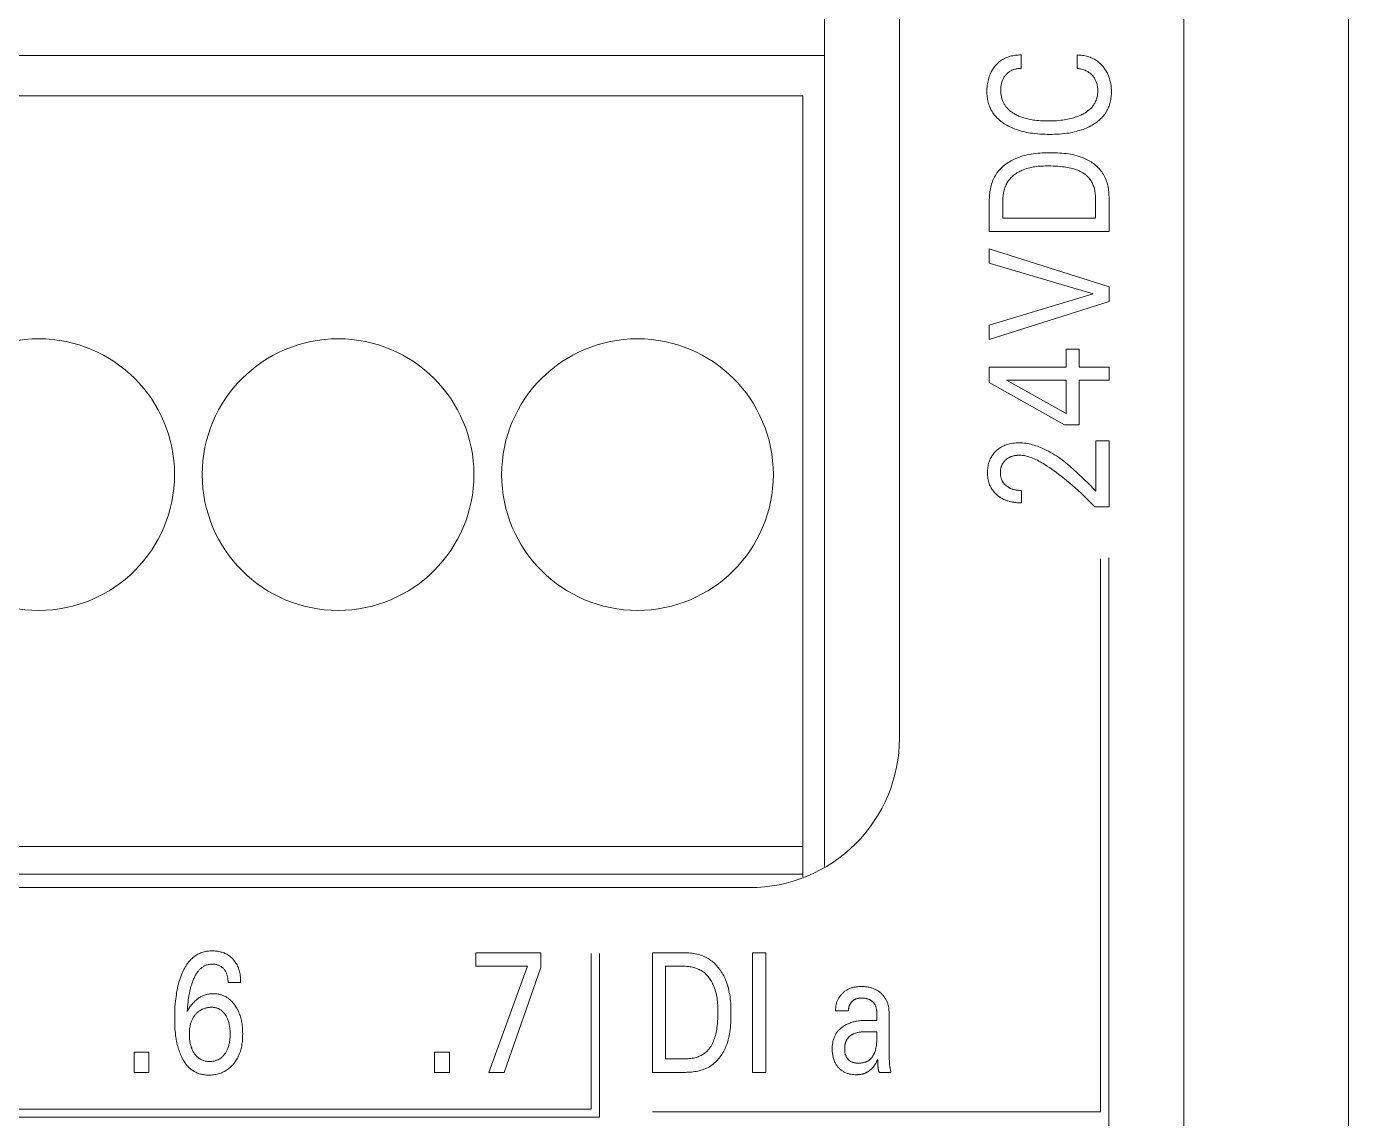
# Model space of a CAD drawing. Header units: millimetres. Extents: x 0 to 420, y 0 to 297.
# Drawn here: x 228.26 to 245.92, y 190.73 to 205.32 of the extents above; entities that cross this region are included whole.
import ezdxf

# ---------------------------------------------------------------- set-up
doc = ezdxf.new("R2010")
doc.units = ezdxf.units.MM
doc.layers.add('eProC - L2', color=41, linetype='Continuous', lineweight=20)

msp = doc.modelspace()

# ---------------------------------------------------------------- linework, layer by layer
at = {"layer": 'eProC - L2', "linetype": 'Continuous'}
for p, q in [((245.924, 220.315), (245.924, 173.915)), ((239.924, 214.312), (239.924, 195.816)), ((243.724, 180.53), (243.724, 213.888)), ((238.924, 194.097), (238.924, 206.745)), ((238.924, 204.935), (193.924, 204.935)), ((241.548, 204.943), (241.548, 204.763)), ((242.3, 204.763), (242.3, 204.943)), ((194.214, 204.395), (238.634, 204.395)), ((238.634, 204.395), (238.634, 193.958)), ((241.124, 202.586), (241.124, 202.992)), ((241.305, 202.992), (241.305, 202.761)), ((242.542, 202.761), (242.542, 203.027)), ((242.724, 203.026), (242.724, 202.586)), ((241.305, 202.761), (242.542, 202.761)), ((242.724, 202.586), (241.124, 202.586)), ((241.124, 202.162), (241.124, 202.352)), ((241.124, 202.352), (242.724, 201.844)), ((242.514, 201.749), (241.124, 202.162)), ((241.124, 201.33), (242.514, 201.749)), ((242.724, 201.844), (242.724, 201.648)), ((242.724, 201.648), (241.124, 201.14)), ((241.124, 201.14), (241.124, 201.33)), ((242.149, 200.769), (242.149, 201.011)), ((242.149, 201.011), (242.324, 201.011)), ((242.324, 201.011), (242.324, 200.769)), ((241.124, 200.567), (241.124, 200.769)), ((241.124, 200.769), (242.149, 200.769)), ((242.324, 200.769), (242.724, 200.769)), ((242.724, 200.769), (242.724, 200.598)), ((242.131, 200.002), (241.124, 200.567)), ((241.352, 200.598), (242.149, 200.152)), ((242.149, 200.598), (241.352, 200.598)), ((242.149, 200.152), (242.149, 200.598)), ((242.324, 200.598), (242.324, 200.002)), ((242.724, 200.598), (242.324, 200.598)), ((242.324, 200.002), (242.131, 200.002)), ((242.549, 199.112), (242.549, 199.787)), ((242.549, 199.787), (242.724, 199.787)), ((242.724, 199.787), (242.724, 198.904)), ((241.556, 199.122), (241.556, 198.956)), ((242.724, 198.904), (242.532, 198.904)), ((242.612, 190.82), (242.612, 198.21)), ((242.722, 187.532), (242.722, 198.22)), ((194.214, 194.363), (238.634, 194.363)), ((194.214, 193.996), (238.634, 193.996)), ((237.924, 193.815), (193.424, 193.815)), ((234.264, 192.766), (234.264, 192.945)), ((234.264, 192.945), (235.134, 192.945)), ((235.134, 192.945), (235.134, 192.749)), ((235.806, 190.855), (235.806, 192.936)), ((235.916, 190.745), (235.916, 192.936)), ((236.624, 191.345), (236.624, 192.945)), ((236.624, 192.945), (237.029, 192.945)), ((237.962, 191.345), (237.962, 192.945)), ((237.962, 192.945), (238.137, 192.945)), ((238.137, 192.945), (238.137, 191.345)), ((234.954, 192.766), (234.264, 192.766)), ((234.437, 191.345), (234.954, 192.766)), ((235.134, 192.749), (234.643, 191.345)), ((236.799, 192.764), (236.799, 191.527)), ((237.029, 192.764), (236.799, 192.764)), ((231.122, 192.545), (230.955, 192.545)), ((239.244, 192.169), (239.071, 192.169)), ((239.472, 192.039), (239.621, 192.039)), ((239.621, 192.143), (239.621, 192.139)), ((239.621, 192.139), (239.621, 192.135)), ((239.621, 192.039), (239.621, 192.135)), ((239.785, 192.134), (239.785, 191.746)), ((239.621, 191.888), (239.463, 191.887)), ((239.788, 191.578), (239.786, 191.662)), ((229.698, 191.345), (229.698, 191.615)), ((229.698, 191.615), (229.896, 191.615)), ((229.896, 191.615), (229.896, 191.345)), ((233.714, 191.345), (233.714, 191.615)), ((233.714, 191.615), (233.911, 191.615)), ((233.911, 191.615), (233.911, 191.345)), ((236.799, 191.527), (237.065, 191.527)), ((239.635, 191.477), (239.635, 191.466)), ((239.788, 191.516), (239.788, 191.578)), ((229.896, 191.345), (229.698, 191.345)), ((233.911, 191.345), (233.714, 191.345)), ((234.643, 191.345), (234.437, 191.345)), ((237.064, 191.345), (236.624, 191.345)), ((238.137, 191.345), (237.962, 191.345)), ((239.81, 191.345), (239.654, 191.345)), ((200.525, 190.855), (235.806, 190.855)), ((236.626, 190.82), (242.612, 190.82)), ((200.415, 190.745), (235.916, 190.745))]:
    msp.add_line(p, q, dxfattribs=at)
for points in [[(241.548, 204.943), (241.53, 204.943), (241.512, 204.942), (241.494, 204.941), (241.476, 204.939), (241.458, 204.937), (241.44, 204.933), (241.422, 204.93), (241.405, 204.925), (241.389, 204.921), (241.374, 204.916), (241.358, 204.91), (241.343, 204.904), (241.329, 204.897), (241.314, 204.889), (241.3, 204.881), (241.286, 204.873), (241.273, 204.863), (241.26, 204.854), (241.248, 204.843), (241.236, 204.833), (241.225, 204.821), (241.214, 204.81), (241.203, 204.797), (241.193, 204.785), (241.184, 204.772), (241.175, 204.759), (241.166, 204.746), (241.158, 204.732), (241.151, 204.718), (241.144, 204.704), (241.137, 204.69), (241.13, 204.672), (241.123, 204.654), (241.117, 204.635), (241.112, 204.617), (241.107, 204.598), (241.103, 204.579), (241.1, 204.559), (241.097, 204.538), (241.095, 204.517), (241.093, 204.496), (241.092, 204.475), (241.092, 204.454), (241.092, 204.436), (241.093, 204.418), (241.095, 204.4), (241.096, 204.382), (241.099, 204.364), (241.102, 204.346), (241.105, 204.329), (241.109, 204.311), (241.114, 204.294), (241.12, 204.277), (241.125, 204.261), (241.132, 204.245), (241.139, 204.23), (241.146, 204.215), (241.154, 204.2), (241.163, 204.186), (241.172, 204.171), (241.181, 204.158), (241.191, 204.144), (241.202, 204.131), (241.214, 204.117), (241.226, 204.104), (241.239, 204.092), (241.252, 204.079), (241.266, 204.068), (241.28, 204.056), (241.294, 204.046), (241.309, 204.035), (241.324, 204.025), (241.339, 204.016), (241.359, 204.004), (241.379, 203.993), (241.399, 203.983), (241.419, 203.974), (241.44, 203.965), (241.461, 203.956), (241.482, 203.948), (241.503, 203.941), (241.527, 203.933), (241.551, 203.926), (241.576, 203.92), (241.6, 203.914), (241.625, 203.909), (241.65, 203.904), (241.675, 203.9), (241.7, 203.896), (241.733, 203.892), (241.766, 203.889), (241.799, 203.886), (241.832, 203.884), (241.865, 203.883), (241.898, 203.882), (241.931, 203.881)], [(241.931, 203.881), (241.964, 203.882), (241.997, 203.883), (242.03, 203.884), (242.063, 203.886), (242.095, 203.889), (242.128, 203.892), (242.161, 203.896), (242.186, 203.9), (242.21, 203.904), (242.235, 203.909), (242.259, 203.914), (242.284, 203.92), (242.308, 203.927), (242.332, 203.934), (242.356, 203.942), (242.377, 203.949), (242.398, 203.957), (242.419, 203.965), (242.439, 203.974), (242.459, 203.984), (242.479, 203.994), (242.498, 204.005), (242.518, 204.017), (242.532, 204.026), (242.547, 204.036), (242.561, 204.046), (242.575, 204.057), (242.588, 204.069), (242.602, 204.08), (242.614, 204.092), (242.627, 204.105), (242.638, 204.118), (242.65, 204.131), (242.66, 204.144), (242.67, 204.158), (242.679, 204.172), (242.688, 204.186), (242.696, 204.201), (242.704, 204.215), (242.711, 204.23), (242.718, 204.246), (242.724, 204.261), (242.729, 204.277), (242.734, 204.294), (242.739, 204.312), (242.743, 204.329), (242.747, 204.347), (242.749, 204.364), (242.752, 204.382), (242.753, 204.4), (242.755, 204.418), (242.755, 204.436), (242.756, 204.454), (242.755, 204.474), (242.754, 204.495), (242.753, 204.515), (242.751, 204.536), (242.748, 204.556), (242.744, 204.576), (242.74, 204.592), (242.736, 204.608), (242.732, 204.624), (242.727, 204.639), (242.721, 204.655), (242.715, 204.67), (242.709, 204.685), (242.702, 204.699), (242.694, 204.714), (242.687, 204.728), (242.678, 204.741), (242.669, 204.755), (242.66, 204.768), (242.65, 204.78), (242.64, 204.793), (242.629, 204.805), (242.618, 204.817), (242.607, 204.828), (242.595, 204.839), (242.582, 204.849), (242.569, 204.859), (242.556, 204.868), (242.543, 204.877), (242.529, 204.885), (242.515, 204.893), (242.5, 204.9), (242.485, 204.906), (242.47, 204.912), (242.455, 204.917), (242.44, 204.922), (242.422, 204.927), (242.405, 204.931), (242.388, 204.935), (242.37, 204.937), (242.353, 204.94), (242.335, 204.941), (242.317, 204.942), (242.3, 204.943)], [(241.733, 204.071), (241.715, 204.074), (241.696, 204.077), (241.678, 204.08), (241.659, 204.084), (241.641, 204.088), (241.623, 204.092), (241.605, 204.097), (241.587, 204.102), (241.573, 204.107), (241.559, 204.111), (241.545, 204.116), (241.531, 204.122), (241.518, 204.127), (241.504, 204.133), (241.491, 204.14), (241.478, 204.147), (241.465, 204.154), (241.455, 204.16), (241.444, 204.166), (241.434, 204.173), (241.424, 204.18), (241.414, 204.187), (241.405, 204.194), (241.395, 204.202), (241.386, 204.21), (241.377, 204.219), (241.369, 204.227), (241.361, 204.236), (241.354, 204.244), (241.347, 204.252), (241.341, 204.26), (241.335, 204.269), (241.33, 204.277), (241.324, 204.286), (241.319, 204.295), (241.314, 204.304), (241.31, 204.314), (241.305, 204.323), (241.302, 204.333), (241.298, 204.342), (241.294, 204.354), (241.291, 204.365), (241.288, 204.377), (241.285, 204.388), (241.283, 204.4), (241.281, 204.412), (241.279, 204.424), (241.278, 204.436), (241.278, 204.448), (241.277, 204.46), (241.277, 204.472), (241.277, 204.484), (241.278, 204.497), (241.279, 204.509), (241.28, 204.521), (241.282, 204.534), (241.284, 204.546), (241.286, 204.557), (241.289, 204.568), (241.292, 204.579), (241.296, 204.59), (241.3, 204.601), (241.304, 204.611), (241.309, 204.621), (241.314, 204.631), (241.319, 204.641), (241.325, 204.65), (241.332, 204.659), (241.338, 204.668), (241.344, 204.675), (241.351, 204.683), (241.357, 204.69), (241.364, 204.697), (241.371, 204.703), (241.378, 204.709), (241.386, 204.715), (241.394, 204.721), (241.402, 204.726), (241.41, 204.731), (241.419, 204.735), (241.427, 204.74), (241.436, 204.743), (241.445, 204.747), (241.454, 204.75), (241.464, 204.753), (241.474, 204.755), (241.484, 204.758), (241.495, 204.759), (241.506, 204.761), (241.516, 204.762), (241.527, 204.763), (241.537, 204.763), (241.548, 204.763)], [(242.3, 204.763), (242.314, 204.762), (242.328, 204.76), (242.343, 204.757), (242.357, 204.754), (242.371, 204.75), (242.385, 204.746), (242.395, 204.742), (242.406, 204.738), (242.416, 204.733), (242.426, 204.728), (242.436, 204.723), (242.445, 204.717), (242.455, 204.711), (242.463, 204.705), (242.472, 204.698), (242.48, 204.691), (242.488, 204.684), (242.495, 204.676), (242.503, 204.668), (242.51, 204.66), (242.516, 204.651), (242.523, 204.642), (242.529, 204.632), (242.535, 204.623), (242.54, 204.613), (242.545, 204.603), (242.549, 204.592), (242.554, 204.582), (242.557, 204.571), (242.561, 204.56), (242.564, 204.549), (242.566, 204.538), (242.569, 204.523), (242.571, 204.508), (242.572, 204.494), (242.573, 204.479), (242.573, 204.464), (242.573, 204.45), (242.572, 204.437), (242.571, 204.424), (242.57, 204.411), (242.568, 204.397), (242.565, 204.384), (242.562, 204.371), (242.558, 204.359), (242.554, 204.346), (242.55, 204.333), (242.545, 204.322), (242.539, 204.31), (242.533, 204.299), (242.527, 204.288), (242.52, 204.277), (242.513, 204.266), (242.505, 204.256), (242.497, 204.246), (242.488, 204.237), (242.479, 204.228), (242.469, 204.218), (242.458, 204.208), (242.447, 204.199), (242.436, 204.19), (242.424, 204.182), (242.412, 204.174), (242.4, 204.167), (242.388, 204.16), (242.375, 204.153), (242.362, 204.146), (242.345, 204.138), (242.327, 204.13), (242.309, 204.123), (242.29, 204.116), (242.272, 204.11), (242.253, 204.104), (242.235, 204.099), (242.213, 204.093), (242.192, 204.088), (242.17, 204.084), (242.148, 204.08), (242.126, 204.076), (242.104, 204.073), (242.082, 204.071), (242.053, 204.067), (242.024, 204.065), (241.994, 204.063), (241.964, 204.062), (241.935, 204.061), (241.905, 204.061), (241.881, 204.061), (241.856, 204.062), (241.831, 204.063), (241.807, 204.064), (241.782, 204.066), (241.758, 204.068), (241.733, 204.071)], [(242.724, 203.026), (242.724, 203.047), (242.723, 203.067), (242.722, 203.088), (242.72, 203.109), (242.718, 203.13), (242.715, 203.151), (242.711, 203.171), (242.707, 203.192), (242.702, 203.213), (242.697, 203.233), (242.69, 203.253), (242.684, 203.272), (242.676, 203.292), (242.668, 203.311), (242.658, 203.329), (242.648, 203.347), (242.638, 203.365), (242.627, 203.381), (242.615, 203.396), (242.603, 203.411), (242.59, 203.426), (242.576, 203.44), (242.562, 203.453), (242.547, 203.466), (242.532, 203.479), (242.516, 203.491), (242.5, 203.502), (242.484, 203.513), (242.467, 203.524), (242.45, 203.534), (242.432, 203.543), (242.415, 203.552), (242.397, 203.56), (242.379, 203.568), (242.351, 203.579), (242.324, 203.588), (242.296, 203.597), (242.267, 203.604), (242.239, 203.611), (242.21, 203.616), (242.182, 203.621), (242.153, 203.625), (242.124, 203.628), (242.094, 203.631), (242.065, 203.632), (242.036, 203.634), (242.006, 203.635), (241.977, 203.635), (241.947, 203.636), (241.918, 203.635), (241.888, 203.635), (241.859, 203.634), (241.83, 203.633), (241.801, 203.631), (241.772, 203.629), (241.743, 203.626), (241.714, 203.622), (241.685, 203.618), (241.657, 203.613), (241.628, 203.607), (241.6, 203.6), (241.572, 203.593), (241.545, 203.584), (241.517, 203.575), (241.49, 203.564), (241.471, 203.556), (241.452, 203.547), (241.433, 203.538), (241.415, 203.528), (241.396, 203.517), (241.378, 203.506), (241.361, 203.495), (241.344, 203.483), (241.327, 203.47), (241.311, 203.457), (241.296, 203.443), (241.281, 203.429), (241.266, 203.414), (241.252, 203.399), (241.239, 203.383), (241.227, 203.366), (241.215, 203.349), (241.205, 203.332), (241.194, 203.314), (241.185, 203.296), (241.177, 203.277), (241.169, 203.258), (241.162, 203.238), (241.155, 203.218), (241.149, 203.198), (241.144, 203.178), (241.14, 203.157), (241.136, 203.137), (241.133, 203.116), (241.13, 203.095), (241.128, 203.074), (241.126, 203.054), (241.125, 203.033), (241.124, 203.012), (241.124, 202.992)], [(241.305, 202.992), (241.306, 203.007), (241.306, 203.023), (241.307, 203.039), (241.309, 203.056), (241.31, 203.072), (241.313, 203.088), (241.316, 203.104), (241.319, 203.119), (241.323, 203.135), (241.327, 203.151), (241.332, 203.166), (241.337, 203.181), (241.343, 203.196), (241.35, 203.211), (241.357, 203.225), (241.365, 203.239), (241.373, 203.252), (241.382, 203.264), (241.391, 203.276), (241.401, 203.288), (241.411, 203.299), (241.422, 203.31), (241.433, 203.321), (241.445, 203.331), (241.456, 203.34), (241.469, 203.349), (241.481, 203.358), (241.494, 203.367), (241.508, 203.375), (241.521, 203.382), (241.535, 203.389), (241.549, 203.396), (241.563, 203.402), (241.577, 203.408), (241.599, 203.417), (241.621, 203.424), (241.643, 203.431), (241.665, 203.436), (241.687, 203.441), (241.71, 203.446), (241.733, 203.449), (241.755, 203.452), (241.778, 203.455), (241.801, 203.457), (241.824, 203.458), (241.847, 203.459), (241.87, 203.46), (241.893, 203.46), (241.917, 203.461), (241.948, 203.46), (241.979, 203.459), (242.01, 203.458), (242.041, 203.456), (242.072, 203.454), (242.103, 203.45), (242.125, 203.447), (242.147, 203.444), (242.169, 203.44), (242.191, 203.436), (242.212, 203.431), (242.234, 203.426), (242.255, 203.42), (242.273, 203.414), (242.29, 203.408), (242.307, 203.402), (242.324, 203.394), (242.34, 203.387), (242.357, 203.378), (242.372, 203.369), (242.384, 203.361), (242.396, 203.353), (242.407, 203.345), (242.418, 203.336), (242.429, 203.326), (242.439, 203.316), (242.449, 203.306), (242.458, 203.296), (242.467, 203.285), (242.475, 203.273), (242.483, 203.261), (242.49, 203.249), (242.497, 203.237), (242.503, 203.224), (242.509, 203.211), (242.514, 203.198), (242.519, 203.184), (242.524, 203.171), (242.528, 203.153), (242.532, 203.135), (242.536, 203.117), (242.538, 203.099), (242.54, 203.081), (242.541, 203.063), (242.542, 203.045), (242.542, 203.027)], [(242.549, 199.112), (242.512, 199.15), (242.476, 199.187), (242.439, 199.224), (242.402, 199.261), (242.365, 199.297), (242.327, 199.333), (242.289, 199.369), (242.251, 199.404), (242.211, 199.439), (242.171, 199.472), (242.147, 199.492), (242.123, 199.511), (242.098, 199.53), (242.072, 199.548), (242.047, 199.566), (242.021, 199.584), (241.995, 199.6), (241.968, 199.617), (241.941, 199.632), (241.914, 199.647), (241.886, 199.662), (241.858, 199.675), (241.83, 199.688), (241.809, 199.697), (241.788, 199.705), (241.766, 199.713), (241.745, 199.721), (241.723, 199.728), (241.702, 199.734), (241.68, 199.74), (241.658, 199.745), (241.636, 199.749), (241.614, 199.753), (241.591, 199.756), (241.569, 199.758), (241.547, 199.76), (241.524, 199.76), (241.503, 199.76), (241.481, 199.759), (241.46, 199.757), (241.438, 199.755), (241.417, 199.751), (241.396, 199.747), (241.38, 199.743), (241.364, 199.738), (241.348, 199.733), (241.333, 199.727), (241.318, 199.721), (241.303, 199.714), (241.288, 199.706), (241.275, 199.698), (241.262, 199.69), (241.249, 199.681), (241.237, 199.671), (241.225, 199.661), (241.213, 199.65), (241.202, 199.639), (241.191, 199.627), (241.181, 199.614), (241.171, 199.601), (241.162, 199.588), (241.153, 199.574), (241.145, 199.56), (241.138, 199.545), (241.131, 199.529), (241.125, 199.514), (241.12, 199.498), (241.115, 199.482), (241.111, 199.466), (241.108, 199.448), (241.105, 199.431), (241.103, 199.413), (241.101, 199.395), (241.1, 199.376), (241.1, 199.358), (241.1, 199.34), (241.101, 199.321), (241.103, 199.303), (241.106, 199.284), (241.109, 199.266), (241.113, 199.248), (241.117, 199.231), (241.123, 199.215), (241.129, 199.199), (241.136, 199.183), (241.143, 199.168), (241.151, 199.153), (241.16, 199.139), (241.17, 199.125), (241.179, 199.112), (241.19, 199.099), (241.201, 199.087)], [(241.556, 199.122), (241.546, 199.123), (241.535, 199.123), (241.525, 199.123), (241.515, 199.124), (241.505, 199.125), (241.495, 199.126), (241.484, 199.128), (241.474, 199.13), (241.466, 199.132), (241.457, 199.134), (241.448, 199.136), (241.439, 199.138), (241.431, 199.141), (241.422, 199.144), (241.414, 199.148), (241.405, 199.151), (241.398, 199.155), (241.392, 199.158), (241.385, 199.162), (241.379, 199.165), (241.372, 199.169), (241.366, 199.174), (241.36, 199.178), (241.354, 199.183), (241.348, 199.187), (241.343, 199.192), (241.338, 199.197), (241.333, 199.202), (241.328, 199.207), (241.323, 199.212), (241.319, 199.218), (241.314, 199.223), (241.31, 199.229), (241.306, 199.235), (241.303, 199.241), (241.299, 199.247), (241.296, 199.253), (241.293, 199.26), (241.29, 199.266), (241.287, 199.272), (241.285, 199.279), (241.283, 199.285), (241.281, 199.292), (241.279, 199.3), (241.277, 199.308), (241.276, 199.317), (241.274, 199.325), (241.274, 199.333), (241.273, 199.342), (241.273, 199.35), (241.272, 199.358), (241.273, 199.366), (241.273, 199.375), (241.273, 199.383), (241.274, 199.391), (241.275, 199.399), (241.276, 199.407), (241.278, 199.415), (241.28, 199.423), (241.281, 199.43), (241.284, 199.437), (241.286, 199.444), (241.288, 199.451), (241.291, 199.458), (241.294, 199.465), (241.298, 199.472), (241.301, 199.478), (241.305, 199.485), (241.309, 199.491), (241.313, 199.497), (241.317, 199.503), (241.322, 199.509), (241.327, 199.515), (241.332, 199.52), (241.337, 199.525), (241.342, 199.53), (241.348, 199.535), (241.353, 199.54), (241.359, 199.544), (241.365, 199.548), (241.371, 199.553), (241.377, 199.556), (241.383, 199.56), (241.39, 199.564), (241.397, 199.567), (241.404, 199.57), (241.411, 199.573), (241.418, 199.576), (241.425, 199.578), (241.433, 199.581), (241.44, 199.583), (241.447, 199.585), (241.455, 199.587), (241.464, 199.588), (241.472, 199.59), (241.481, 199.591), (241.49, 199.592), (241.498, 199.593), (241.507, 199.594), (241.516, 199.594), (241.525, 199.594), (241.533, 199.594)], [(241.533, 199.594), (241.548, 199.594), (241.563, 199.592), (241.579, 199.59), (241.594, 199.588), (241.608, 199.585), (241.623, 199.581), (241.638, 199.577), (241.653, 199.573), (241.667, 199.568), (241.682, 199.563), (241.703, 199.555), (241.724, 199.546), (241.745, 199.536), (241.766, 199.526), (241.786, 199.516), (241.806, 199.505), (241.826, 199.494), (241.846, 199.482), (241.865, 199.47), (241.898, 199.449), (241.93, 199.428), (241.961, 199.407), (241.993, 199.384), (242.023, 199.361), (242.054, 199.338), (242.084, 199.315), (242.123, 199.284), (242.162, 199.252), (242.2, 199.22), (242.237, 199.188), (242.275, 199.154), (242.313, 199.12), (242.35, 199.086), (242.387, 199.051), (242.424, 199.015), (242.46, 198.978), (242.497, 198.941), (242.532, 198.904)], [(241.201, 199.087), (241.208, 199.08), (241.216, 199.073), (241.222, 199.067), (241.228, 199.062), (241.234, 199.057), (241.24, 199.052), (241.246, 199.047), (241.253, 199.042), (241.259, 199.037), (241.266, 199.032), (241.273, 199.028), (241.28, 199.024), (241.287, 199.02), (241.294, 199.016), (241.301, 199.012), (241.308, 199.008), (241.316, 199.004), (241.323, 199.001), (241.331, 198.997), (241.339, 198.994), (241.347, 198.991), (241.355, 198.988), (241.363, 198.985), (241.372, 198.982), (241.38, 198.98), (241.388, 198.977), (241.396, 198.975), (241.405, 198.973), (241.413, 198.971), (241.421, 198.969), (241.432, 198.967), (241.442, 198.965), (241.452, 198.964), (241.462, 198.962), (241.473, 198.961), (241.483, 198.96), (241.494, 198.959), (241.504, 198.958), (241.514, 198.958), (241.525, 198.957), (241.535, 198.957), (241.546, 198.957), (241.556, 198.956)], [(231.122, 192.545), (231.122, 192.564), (231.121, 192.582), (231.12, 192.601), (231.119, 192.619), (231.116, 192.638), (231.114, 192.656), (231.11, 192.674), (231.107, 192.69), (231.103, 192.706), (231.098, 192.721), (231.093, 192.736), (231.087, 192.752), (231.081, 192.766), (231.074, 192.781), (231.067, 192.794), (231.059, 192.807), (231.051, 192.82), (231.042, 192.832), (231.033, 192.844), (231.023, 192.855), (231.013, 192.866), (231.003, 192.876), (230.993, 192.885), (230.983, 192.893), (230.972, 192.902), (230.961, 192.909), (230.949, 192.917), (230.938, 192.923), (230.925, 192.93), (230.913, 192.936), (230.9, 192.941), (230.887, 192.946), (230.874, 192.951), (230.86, 192.954), (230.847, 192.958), (230.832, 192.961), (230.817, 192.964), (230.802, 192.966), (230.787, 192.967), (230.771, 192.969), (230.756, 192.969), (230.74, 192.969), (230.725, 192.969), (230.71, 192.968), (230.694, 192.967), (230.679, 192.965), (230.663, 192.963), (230.648, 192.96), (230.633, 192.956), (230.618, 192.952), (230.604, 192.947), (230.589, 192.942), (230.575, 192.936), (230.561, 192.93), (230.548, 192.923), (230.535, 192.915), (230.522, 192.907), (230.509, 192.898), (230.497, 192.889), (230.485, 192.879), (230.474, 192.869), (230.463, 192.859), (230.452, 192.848), (230.442, 192.837), (230.43, 192.823), (230.419, 192.809), (230.409, 192.795), (230.399, 192.781), (230.389, 192.766), (230.38, 192.75), (230.371, 192.735), (230.363, 192.719), (230.355, 192.703), (230.348, 192.687), (230.34, 192.671), (230.331, 192.647), (230.322, 192.623), (230.313, 192.599), (230.305, 192.575), (230.298, 192.55), (230.291, 192.525), (230.285, 192.5), (230.279, 192.472), (230.273, 192.443), (230.267, 192.415), (230.263, 192.386), (230.259, 192.357), (230.255, 192.328), (230.252, 192.299), (230.248, 192.26), (230.245, 192.221), (230.243, 192.182), (230.242, 192.143), (230.241, 192.104), (230.241, 192.066), (230.241, 192.025)], [(237.064, 191.345), (237.084, 191.346), (237.105, 191.346), (237.126, 191.348), (237.147, 191.349), (237.168, 191.352), (237.189, 191.355), (237.209, 191.358), (237.23, 191.362), (237.25, 191.367), (237.271, 191.373), (237.291, 191.379), (237.31, 191.386), (237.33, 191.393), (237.348, 191.402), (237.367, 191.411), (237.385, 191.421), (237.403, 191.432), (237.419, 191.443), (237.434, 191.454), (237.449, 191.467), (237.464, 191.48), (237.478, 191.493), (237.491, 191.508), (237.504, 191.522), (237.517, 191.537), (237.529, 191.553), (237.54, 191.569), (237.551, 191.586), (237.561, 191.603), (237.571, 191.62), (237.581, 191.637), (237.59, 191.655), (237.598, 191.673), (237.606, 191.691), (237.616, 191.718), (237.626, 191.746), (237.634, 191.774), (237.642, 191.802), (237.648, 191.83), (237.654, 191.859), (237.659, 191.888), (237.663, 191.917), (237.666, 191.946), (237.668, 191.975), (237.67, 192.004), (237.672, 192.034), (237.673, 192.063), (237.673, 192.093), (237.673, 192.122), (237.673, 192.152), (237.673, 192.181), (237.672, 192.21), (237.671, 192.239), (237.669, 192.269), (237.667, 192.298), (237.664, 192.327), (237.66, 192.355), (237.656, 192.384), (237.651, 192.413), (237.645, 192.441), (237.638, 192.469), (237.631, 192.497), (237.622, 192.525), (237.613, 192.552), (237.602, 192.58), (237.594, 192.599), (237.585, 192.618), (237.576, 192.636), (237.566, 192.655), (237.555, 192.673), (237.544, 192.691), (237.533, 192.708), (237.52, 192.725), (237.508, 192.742), (237.495, 192.758), (237.481, 192.774), (237.467, 192.789), (237.452, 192.803), (237.436, 192.817), (237.421, 192.83), (237.404, 192.842), (237.387, 192.854), (237.37, 192.865), (237.352, 192.875), (237.333, 192.884), (237.315, 192.893), (237.295, 192.901), (237.276, 192.908), (237.256, 192.914), (237.236, 192.92), (237.216, 192.925), (237.195, 192.93), (237.175, 192.933), (237.154, 192.937), (237.133, 192.94), (237.112, 192.942), (237.091, 192.943), (237.071, 192.945), (237.05, 192.945), (237.029, 192.945)], [(230.408, 192.157), (230.41, 192.189), (230.413, 192.221), (230.416, 192.252), (230.419, 192.283), (230.423, 192.315), (230.426, 192.338), (230.43, 192.361), (230.434, 192.384), (230.438, 192.406), (230.443, 192.429), (230.448, 192.452), (230.453, 192.471), (230.458, 192.491), (230.464, 192.51), (230.47, 192.53), (230.477, 192.549), (230.484, 192.568), (230.489, 192.58), (230.493, 192.592), (230.499, 192.604), (230.504, 192.615), (230.51, 192.627), (230.516, 192.638), (230.522, 192.65), (230.529, 192.661), (230.536, 192.672), (230.543, 192.682), (230.551, 192.693), (230.557, 192.7), (230.563, 192.707), (230.569, 192.715), (230.576, 192.722), (230.583, 192.728), (230.59, 192.735), (230.597, 192.741), (230.605, 192.747), (230.612, 192.753), (230.62, 192.758), (230.628, 192.763), (230.637, 192.767), (230.645, 192.771), (230.653, 192.775), (230.661, 192.778), (230.67, 192.781), (230.678, 192.784), (230.687, 192.786), (230.696, 192.788), (230.705, 192.789), (230.714, 192.791), (230.723, 192.792), (230.732, 192.792), (230.74, 192.792), (230.751, 192.792), (230.761, 192.792), (230.771, 192.791), (230.781, 192.79), (230.791, 192.788), (230.801, 192.785), (230.81, 192.783), (230.819, 192.78), (230.828, 192.777), (230.836, 192.773), (230.844, 192.769), (230.853, 192.765), (230.86, 192.76), (230.868, 192.755), (230.875, 192.749), (230.882, 192.743), (230.888, 192.737), (230.895, 192.73), (230.9, 192.724), (230.906, 192.717), (230.911, 192.71), (230.915, 192.703), (230.92, 192.696), (230.924, 192.688), (230.928, 192.681), (230.932, 192.672), (230.935, 192.664), (230.938, 192.655), (230.941, 192.646), (230.944, 192.637), (230.946, 192.628), (230.948, 192.619), (230.95, 192.607), (230.952, 192.595), (230.953, 192.582), (230.954, 192.57), (230.954, 192.558), (230.955, 192.545)], [(237.029, 192.764), (237.045, 192.764), (237.061, 192.763), (237.077, 192.762), (237.093, 192.761), (237.109, 192.759), (237.126, 192.757), (237.141, 192.754), (237.157, 192.751), (237.173, 192.747), (237.189, 192.742), (237.204, 192.738), (237.219, 192.732), (237.234, 192.726), (237.248, 192.72), (237.263, 192.712), (237.277, 192.705), (237.29, 192.696), (237.302, 192.688), (237.314, 192.678), (237.326, 192.669), (237.337, 192.658), (237.348, 192.648), (237.358, 192.636), (237.368, 192.625), (237.378, 192.613), (237.387, 192.601), (237.396, 192.588), (237.404, 192.575), (237.412, 192.562), (237.42, 192.548), (237.427, 192.535), (237.434, 192.521), (237.44, 192.507), (237.446, 192.492), (237.455, 192.471), (237.462, 192.449), (237.468, 192.427), (237.474, 192.404), (237.479, 192.382), (237.484, 192.359), (237.487, 192.337), (237.49, 192.314), (237.493, 192.291), (237.495, 192.268), (237.496, 192.245), (237.497, 192.222), (237.498, 192.199), (237.498, 192.176), (237.498, 192.153), (237.498, 192.122), (237.497, 192.09), (237.496, 192.059), (237.494, 192.028), (237.492, 191.997), (237.488, 191.966), (237.485, 191.944), (237.482, 191.922), (237.478, 191.9), (237.474, 191.879), (237.469, 191.857), (237.464, 191.836), (237.458, 191.814), (237.452, 191.797), (237.446, 191.779), (237.44, 191.762), (237.432, 191.746), (237.425, 191.729), (237.416, 191.713), (237.407, 191.697), (237.399, 191.685), (237.391, 191.673), (237.382, 191.662), (237.374, 191.651), (237.364, 191.641), (237.354, 191.63), (237.344, 191.621), (237.333, 191.611), (237.322, 191.603), (237.311, 191.594), (237.299, 191.586), (237.287, 191.579), (237.274, 191.572), (237.262, 191.566), (237.249, 191.56), (237.235, 191.555), (237.222, 191.55), (237.208, 191.546), (237.191, 191.541), (237.173, 191.537), (237.155, 191.534), (237.137, 191.531), (237.119, 191.529), (237.101, 191.528), (237.083, 191.527), (237.065, 191.527)], [(231.149, 191.889), (231.148, 191.909), (231.147, 191.928), (231.146, 191.948), (231.144, 191.968), (231.141, 191.988), (231.138, 192.007), (231.135, 192.023), (231.132, 192.04), (231.128, 192.056), (231.124, 192.072), (231.119, 192.088), (231.115, 192.104), (231.109, 192.119), (231.103, 192.135), (231.098, 192.147), (231.093, 192.16), (231.087, 192.172), (231.081, 192.184), (231.074, 192.196), (231.068, 192.208), (231.06, 192.22), (231.053, 192.231), (231.045, 192.242), (231.038, 192.252), (231.031, 192.261), (231.024, 192.271), (231.016, 192.28), (231.008, 192.288), (231, 192.297), (230.991, 192.305), (230.982, 192.313), (230.973, 192.321), (230.964, 192.328), (230.955, 192.335), (230.946, 192.341), (230.936, 192.347), (230.927, 192.353), (230.917, 192.358), (230.907, 192.363), (230.897, 192.368), (230.886, 192.372), (230.876, 192.376), (230.865, 192.38), (230.854, 192.383), (230.843, 192.386), (230.831, 192.389), (230.82, 192.391), (230.808, 192.393), (230.797, 192.394), (230.785, 192.395), (230.773, 192.396), (230.761, 192.397), (230.75, 192.397), (230.738, 192.396), (230.727, 192.396), (230.715, 192.395), (230.704, 192.393), (230.693, 192.392), (230.681, 192.39), (230.67, 192.387), (230.659, 192.384), (230.648, 192.381), (230.638, 192.378), (230.627, 192.373), (230.616, 192.369), (230.606, 192.364), (230.595, 192.359), (230.585, 192.353), (230.575, 192.347), (230.565, 192.341), (230.556, 192.334), (230.547, 192.327), (230.537, 192.32), (230.526, 192.311), (230.516, 192.301), (230.505, 192.291), (230.495, 192.28), (230.485, 192.27), (230.476, 192.259), (230.467, 192.247), (230.458, 192.236), (230.449, 192.224), (230.434, 192.202), (230.42, 192.179), (230.414, 192.169), (230.408, 192.157)], [(239.785, 192.134), (239.785, 192.146), (239.785, 192.158), (239.784, 192.17), (239.783, 192.182), (239.782, 192.195), (239.78, 192.207), (239.778, 192.219), (239.776, 192.231), (239.773, 192.243), (239.77, 192.253), (239.767, 192.264), (239.763, 192.274), (239.76, 192.284), (239.755, 192.295), (239.751, 192.305), (239.746, 192.315), (239.741, 192.324), (239.735, 192.334), (239.73, 192.343), (239.723, 192.352), (239.717, 192.36), (239.71, 192.369), (239.703, 192.377), (239.696, 192.385), (239.689, 192.392), (239.681, 192.4), (239.673, 192.407), (239.665, 192.414), (239.656, 192.42), (239.648, 192.427), (239.639, 192.433), (239.63, 192.439), (239.621, 192.444), (239.612, 192.449), (239.602, 192.454), (239.592, 192.459), (239.582, 192.463), (239.572, 192.467), (239.562, 192.471), (239.552, 192.474), (239.541, 192.477), (239.531, 192.48), (239.52, 192.482), (239.507, 192.485), (239.494, 192.487), (239.481, 192.489), (239.468, 192.49), (239.455, 192.491), (239.441, 192.492), (239.428, 192.492), (239.416, 192.492), (239.405, 192.492), (239.393, 192.491), (239.382, 192.491), (239.37, 192.49), (239.359, 192.489), (239.347, 192.488), (239.336, 192.486), (239.325, 192.484), (239.313, 192.482), (239.302, 192.479), (239.291, 192.476), (239.28, 192.473), (239.27, 192.469), (239.259, 192.465), (239.249, 192.461), (239.238, 192.456), (239.229, 192.451), (239.221, 192.446), (239.212, 192.441), (239.204, 192.436), (239.196, 192.43), (239.187, 192.424), (239.18, 192.417), (239.172, 192.41), (239.165, 192.403), (239.157, 192.396), (239.151, 192.389), (239.144, 192.381), (239.137, 192.373), (239.131, 192.365), (239.125, 192.357), (239.119, 192.348), (239.114, 192.34), (239.109, 192.331), (239.105, 192.323), (239.1, 192.314), (239.096, 192.305), (239.092, 192.296), (239.089, 192.287), (239.085, 192.277), (239.082, 192.268), (239.08, 192.258), (239.077, 192.249), (239.075, 192.239), (239.074, 192.23), (239.072, 192.22), (239.072, 192.21), (239.071, 192.201), (239.071, 192.191), (239.071, 192.181)], [(230.52, 192.121), (230.527, 192.129), (230.534, 192.136), (230.541, 192.143), (230.548, 192.149), (230.556, 192.156), (230.564, 192.162), (230.572, 192.168), (230.58, 192.173), (230.588, 192.178), (230.597, 192.183), (230.606, 192.188), (230.615, 192.192), (230.624, 192.196), (230.633, 192.199), (230.642, 192.202), (230.652, 192.205), (230.662, 192.207), (230.673, 192.21), (230.683, 192.211), (230.694, 192.213), (230.704, 192.214), (230.715, 192.215), (230.725, 192.215), (230.736, 192.215), (230.745, 192.215), (230.755, 192.214), (230.764, 192.214), (230.774, 192.212), (230.783, 192.211), (230.792, 192.209), (230.801, 192.206), (230.81, 192.203), (230.818, 192.201), (230.825, 192.198), (230.832, 192.194), (230.839, 192.19), (230.846, 192.186), (230.853, 192.182), (230.86, 192.178), (230.866, 192.173), (230.872, 192.168), (230.879, 192.161), (230.886, 192.155), (230.893, 192.148), (230.899, 192.14), (230.905, 192.133), (230.911, 192.125), (230.917, 192.117), (230.922, 192.109), (230.928, 192.099), (230.933, 192.089), (230.938, 192.079), (230.943, 192.069), (230.947, 192.059), (230.951, 192.048), (230.955, 192.038), (230.959, 192.026), (230.963, 192.014), (230.966, 192.002), (230.968, 191.99), (230.971, 191.978), (230.973, 191.966), (230.975, 191.954), (230.977, 191.938), (230.979, 191.922), (230.98, 191.906), (230.981, 191.889), (230.982, 191.873), (230.982, 191.857), (230.982, 191.842), (230.981, 191.827), (230.98, 191.813), (230.979, 191.798), (230.978, 191.783), (230.976, 191.769), (230.974, 191.754), (230.972, 191.741), (230.969, 191.729), (230.966, 191.716), (230.963, 191.703), (230.959, 191.691), (230.955, 191.679), (230.951, 191.666), (230.947, 191.657), (230.943, 191.647), (230.938, 191.638), (230.934, 191.629), (230.929, 191.62), (230.923, 191.611), (230.918, 191.602), (230.912, 191.594), (230.904, 191.583)], [(239.071, 192.181), (239.071, 192.18), (239.071, 192.179), (239.071, 192.178), (239.071, 192.177), (239.071, 192.176), (239.071, 192.174), (239.071, 192.173), (239.071, 192.172), (239.071, 192.171), (239.071, 192.17), (239.071, 192.169)], [(239.244, 192.169), (239.244, 192.174), (239.243, 192.179), (239.244, 192.184), (239.244, 192.189), (239.244, 192.194), (239.245, 192.199), (239.246, 192.204), (239.247, 192.21), (239.248, 192.215), (239.249, 192.22), (239.251, 192.225), (239.252, 192.23), (239.254, 192.234), (239.256, 192.239), (239.258, 192.244), (239.26, 192.249), (239.263, 192.253), (239.265, 192.258), (239.268, 192.263), (239.271, 192.267), (239.273, 192.271), (239.276, 192.275), (239.28, 192.28), (239.283, 192.284), (239.286, 192.287), (239.289, 192.291), (239.293, 192.295), (239.297, 192.298), (239.3, 192.302), (239.304, 192.305), (239.308, 192.308), (239.312, 192.311), (239.316, 192.314), (239.32, 192.316), (239.325, 192.319), (239.33, 192.321), (239.335, 192.324), (239.34, 192.326), (239.346, 192.328), (239.351, 192.329), (239.357, 192.331), (239.362, 192.332), (239.368, 192.333), (239.373, 192.334), (239.379, 192.335), (239.385, 192.336), (239.391, 192.337), (239.397, 192.337), (239.403, 192.337), (239.408, 192.338), (239.414, 192.338), (239.421, 192.338), (239.428, 192.338), (239.434, 192.338), (239.441, 192.337), (239.448, 192.337), (239.454, 192.336), (239.461, 192.335), (239.467, 192.335), (239.474, 192.333), (239.48, 192.332), (239.487, 192.331), (239.493, 192.329), (239.499, 192.327), (239.505, 192.325), (239.511, 192.323), (239.517, 192.321), (239.523, 192.318), (239.529, 192.315), (239.534, 192.313), (239.538, 192.31), (239.542, 192.307), (239.547, 192.304), (239.551, 192.301), (239.555, 192.298), (239.559, 192.295), (239.563, 192.291), (239.567, 192.288), (239.571, 192.284), (239.574, 192.281), (239.578, 192.277), (239.581, 192.273), (239.584, 192.269), (239.587, 192.264), (239.59, 192.26), (239.593, 192.256), (239.596, 192.251), (239.598, 192.247), (239.601, 192.242), (239.603, 192.236), (239.606, 192.231), (239.608, 192.225), (239.61, 192.219), (239.612, 192.214), (239.613, 192.208), (239.614, 192.202), (239.616, 192.196), (239.617, 192.19), (239.618, 192.184), (239.619, 192.178), (239.619, 192.172), (239.62, 192.166), (239.62, 192.16), (239.621, 192.154)], [(230.241, 192.025), (230.242, 191.993), (230.243, 191.96), (230.245, 191.928), (230.248, 191.896), (230.251, 191.863), (230.254, 191.838), (230.258, 191.814), (230.261, 191.789), (230.266, 191.764), (230.271, 191.739), (230.276, 191.715), (230.283, 191.691), (230.288, 191.672), (230.293, 191.654), (230.299, 191.636), (230.305, 191.618), (230.312, 191.6), (230.319, 191.582), (230.327, 191.565), (230.335, 191.547), (230.342, 191.533), (230.35, 191.519), (230.358, 191.505), (230.366, 191.491), (230.375, 191.477), (230.385, 191.464), (230.394, 191.451), (230.405, 191.439), (230.415, 191.427), (230.427, 191.415), (230.436, 191.406), (230.446, 191.397), (230.456, 191.389), (230.467, 191.381), (230.477, 191.373), (230.488, 191.366), (230.499, 191.359), (230.511, 191.352), (230.523, 191.346), (230.535, 191.341), (230.547, 191.336), (230.56, 191.331), (230.573, 191.327), (230.586, 191.323), (230.599, 191.32), (230.613, 191.317), (230.626, 191.315), (230.64, 191.313), (230.654, 191.311), (230.667, 191.31), (230.681, 191.309), (230.695, 191.309), (230.711, 191.309), (230.728, 191.31), (230.744, 191.311), (230.76, 191.313), (230.776, 191.315), (230.792, 191.318), (230.808, 191.321), (230.824, 191.325), (230.838, 191.33), (230.853, 191.335), (230.867, 191.34), (230.881, 191.346), (230.894, 191.352), (230.908, 191.359), (230.921, 191.366), (230.934, 191.374), (230.947, 191.383), (230.959, 191.392), (230.971, 191.401), (230.983, 191.411), (230.994, 191.422), (231.005, 191.433), (231.016, 191.444), (231.026, 191.455), (231.036, 191.468), (231.046, 191.481), (231.055, 191.494), (231.064, 191.508), (231.072, 191.522), (231.08, 191.536), (231.088, 191.551), (231.095, 191.565), (231.102, 191.582), (231.108, 191.598), (231.114, 191.615), (231.119, 191.631), (231.124, 191.648), (231.128, 191.665), (231.132, 191.683), (231.136, 191.7), (231.139, 191.72), (231.142, 191.739), (231.145, 191.759), (231.146, 191.779), (231.148, 191.799), (231.149, 191.819), (231.149, 191.839), (231.15, 191.859), (231.149, 191.889)], [(230.904, 191.583), (230.898, 191.576), (230.892, 191.569), (230.886, 191.562), (230.879, 191.555), (230.872, 191.549), (230.865, 191.542), (230.857, 191.536), (230.85, 191.532), (230.843, 191.527), (230.836, 191.522), (230.828, 191.518), (230.821, 191.515), (230.813, 191.511), (230.805, 191.508), (230.797, 191.505), (230.789, 191.502), (230.78, 191.499), (230.77, 191.497), (230.76, 191.495), (230.75, 191.493), (230.739, 191.492), (230.729, 191.491), (230.719, 191.491), (230.709, 191.491), (230.699, 191.491), (230.688, 191.491), (230.678, 191.492), (230.668, 191.493), (230.658, 191.495), (230.648, 191.497), (230.639, 191.499), (230.629, 191.502), (230.621, 191.505), (230.613, 191.508), (230.605, 191.511), (230.598, 191.515), (230.59, 191.519), (230.583, 191.523), (230.575, 191.527), (230.568, 191.532), (230.562, 191.537), (230.554, 191.543), (230.546, 191.55), (230.539, 191.557), (230.532, 191.564), (230.525, 191.571), (230.519, 191.579), (230.512, 191.587), (230.506, 191.595), (230.501, 191.604), (230.495, 191.612), (230.49, 191.621), (230.485, 191.63), (230.48, 191.639), (230.476, 191.649), (230.472, 191.658), (230.468, 191.668), (230.463, 191.68), (230.459, 191.692), (230.455, 191.705), (230.452, 191.717), (230.449, 191.73), (230.447, 191.742), (230.444, 191.755), (230.442, 191.77), (230.44, 191.784), (230.439, 191.799), (230.438, 191.813), (230.437, 191.828), (230.437, 191.842), (230.437, 191.857), (230.437, 191.872), (230.437, 191.887), (230.438, 191.902), (230.439, 191.917), (230.441, 191.931), (230.443, 191.946), (230.446, 191.961), (230.448, 191.972), (230.451, 191.983), (230.454, 191.995), (230.457, 192.006), (230.461, 192.017), (230.465, 192.028), (230.469, 192.038), (230.474, 192.049), (230.478, 192.059), (230.483, 192.068), (230.489, 192.077), (230.494, 192.087), (230.5, 192.096), (230.507, 192.104), (230.513, 192.113), (230.52, 192.121)], [(239.472, 192.039), (239.456, 192.039), (239.44, 192.039), (239.424, 192.038), (239.408, 192.037), (239.392, 192.035), (239.376, 192.033), (239.36, 192.031), (239.346, 192.028), (239.332, 192.025), (239.318, 192.022), (239.304, 192.019), (239.29, 192.015), (239.276, 192.01), (239.262, 192.005), (239.249, 192), (239.237, 191.995), (239.224, 191.989), (239.212, 191.983), (239.2, 191.977), (239.188, 191.97), (239.177, 191.962), (239.167, 191.956), (239.158, 191.949), (239.149, 191.942), (239.14, 191.935), (239.131, 191.927), (239.123, 191.919), (239.115, 191.911), (239.107, 191.903), (239.1, 191.894), (239.093, 191.885), (239.086, 191.876), (239.08, 191.867), (239.074, 191.857), (239.069, 191.847), (239.063, 191.837), (239.059, 191.827), (239.054, 191.817), (239.05, 191.806), (239.046, 191.796), (239.043, 191.785), (239.039, 191.773), (239.036, 191.761), (239.034, 191.749), (239.032, 191.736), (239.03, 191.724), (239.029, 191.712), (239.027, 191.699), (239.027, 191.687), (239.026, 191.674), (239.026, 191.662), (239.026, 191.648), (239.027, 191.635), (239.027, 191.621), (239.028, 191.608), (239.03, 191.594), (239.032, 191.581), (239.034, 191.567), (239.037, 191.554), (239.039, 191.543), (239.042, 191.531), (239.046, 191.52), (239.05, 191.509), (239.054, 191.497), (239.058, 191.487), (239.063, 191.476), (239.069, 191.465), (239.074, 191.457), (239.079, 191.448), (239.084, 191.44), (239.09, 191.432), (239.096, 191.424), (239.102, 191.417), (239.108, 191.409), (239.115, 191.402), (239.122, 191.395), (239.129, 191.389), (239.137, 191.382), (239.144, 191.376), (239.152, 191.37), (239.16, 191.365), (239.169, 191.36), (239.177, 191.355), (239.186, 191.35), (239.196, 191.345), (239.207, 191.34), (239.218, 191.336), (239.229, 191.332), (239.24, 191.329), (239.251, 191.326), (239.263, 191.323), (239.275, 191.32), (239.288, 191.318), (239.301, 191.316), (239.314, 191.315), (239.327, 191.314), (239.34, 191.314), (239.353, 191.314)], [(239.621, 192.154), (239.621, 192.152), (239.621, 192.15), (239.621, 192.149), (239.621, 192.147), (239.621, 192.145), (239.621, 192.143)], [(239.621, 191.888), (239.621, 191.793), (239.621, 191.781), (239.621, 191.77), (239.62, 191.759), (239.62, 191.748), (239.619, 191.737), (239.618, 191.726), (239.617, 191.715), (239.616, 191.704), (239.614, 191.693), (239.612, 191.682), (239.61, 191.671), (239.607, 191.66), (239.605, 191.649), (239.602, 191.638), (239.598, 191.628), (239.594, 191.617), (239.592, 191.611), (239.589, 191.604), (239.586, 191.598), (239.583, 191.591), (239.58, 191.585), (239.577, 191.579), (239.573, 191.572), (239.57, 191.566), (239.566, 191.56), (239.562, 191.555), (239.558, 191.549), (239.554, 191.543), (239.549, 191.538), (239.545, 191.533), (239.54, 191.528), (239.535, 191.523), (239.53, 191.518), (239.525, 191.514), (239.519, 191.509), (239.514, 191.505), (239.508, 191.501), (239.502, 191.497), (239.495, 191.494), (239.489, 191.491), (239.482, 191.488), (239.475, 191.485), (239.468, 191.482), (239.461, 191.48), (239.454, 191.478), (239.447, 191.476), (239.44, 191.474), (239.433, 191.473), (239.425, 191.472), (239.418, 191.471), (239.41, 191.47), (239.403, 191.469), (239.395, 191.469), (239.387, 191.468), (239.38, 191.468), (239.373, 191.468), (239.366, 191.468), (239.359, 191.468), (239.352, 191.469), (239.346, 191.469), (239.339, 191.47), (239.332, 191.471), (239.326, 191.472), (239.319, 191.473), (239.313, 191.475), (239.306, 191.477), (239.3, 191.479), (239.294, 191.481), (239.287, 191.484), (239.281, 191.486), (239.276, 191.489), (239.271, 191.492), (239.266, 191.495), (239.261, 191.498), (239.257, 191.502), (239.252, 191.505), (239.248, 191.509), (239.244, 191.513), (239.24, 191.517), (239.236, 191.521), (239.232, 191.525), (239.228, 191.53), (239.225, 191.534), (239.222, 191.539), (239.219, 191.544), (239.216, 191.549), (239.213, 191.554), (239.21, 191.56), (239.207, 191.566), (239.205, 191.573), (239.202, 191.579), (239.2, 191.586), (239.199, 191.592), (239.197, 191.599), (239.196, 191.606), (239.195, 191.613), (239.194, 191.619), (239.193, 191.626), (239.193, 191.633), (239.192, 191.64), (239.192, 191.647), (239.192, 191.654), (239.192, 191.661)], [(239.192, 191.661), (239.192, 191.666), (239.192, 191.672), (239.193, 191.678), (239.193, 191.683), (239.193, 191.689), (239.194, 191.695), (239.195, 191.701), (239.195, 191.706), (239.196, 191.712), (239.197, 191.718), (239.199, 191.723), (239.2, 191.729), (239.201, 191.735), (239.203, 191.74), (239.204, 191.746), (239.206, 191.751), (239.208, 191.756), (239.21, 191.762), (239.212, 191.767), (239.215, 191.772), (239.217, 191.777), (239.22, 191.782), (239.223, 191.787), (239.226, 191.791), (239.229, 191.795), (239.232, 191.8), (239.235, 191.804), (239.239, 191.808), (239.242, 191.812), (239.246, 191.815), (239.249, 191.819), (239.253, 191.823), (239.257, 191.826), (239.261, 191.83), (239.265, 191.833), (239.27, 191.836), (239.274, 191.839), (239.278, 191.842), (239.283, 191.845), (239.287, 191.848), (239.292, 191.851), (239.297, 191.853), (239.301, 191.856), (239.306, 191.858), (239.311, 191.86), (239.316, 191.862), (239.323, 191.865), (239.33, 191.868), (239.337, 191.87), (239.344, 191.873), (239.351, 191.875), (239.359, 191.876), (239.366, 191.878), (239.373, 191.88), (239.381, 191.881), (239.388, 191.882), (239.396, 191.883), (239.403, 191.884), (239.411, 191.885), (239.418, 191.886), (239.426, 191.886), (239.433, 191.887), (239.441, 191.887), (239.448, 191.887), (239.456, 191.887), (239.463, 191.887)], [(239.786, 191.662), (239.786, 191.69), (239.785, 191.718), (239.785, 191.746)], [(239.353, 191.314), (239.36, 191.314), (239.366, 191.314), (239.373, 191.315), (239.38, 191.315), (239.387, 191.316), (239.394, 191.316), (239.401, 191.317), (239.408, 191.319), (239.415, 191.32), (239.422, 191.321), (239.428, 191.323), (239.435, 191.324), (239.442, 191.326), (239.448, 191.328), (239.454, 191.33), (239.46, 191.333), (239.466, 191.335), (239.471, 191.337), (239.477, 191.34), (239.483, 191.343), (239.488, 191.346), (239.493, 191.348), (239.499, 191.352), (239.504, 191.355), (239.509, 191.358), (239.514, 191.362), (239.519, 191.365), (239.524, 191.369), (239.529, 191.373), (239.534, 191.377), (239.539, 191.381), (239.544, 191.386), (239.549, 191.39), (239.554, 191.395), (239.558, 191.4), (239.563, 191.405), (239.567, 191.409), (239.571, 191.415), (239.576, 191.42), (239.58, 191.425), (239.584, 191.43), (239.587, 191.436), (239.591, 191.441), (239.595, 191.446), (239.599, 191.453), (239.603, 191.459), (239.607, 191.466), (239.611, 191.473), (239.615, 191.481), (239.619, 191.489), (239.626, 191.502), (239.632, 191.516)], [(239.632, 191.516), (239.633, 191.51), (239.633, 191.505), (239.634, 191.499), (239.634, 191.493), (239.634, 191.488), (239.635, 191.482), (239.635, 191.477)], [(239.8, 191.395), (239.799, 191.402), (239.798, 191.409), (239.796, 191.416), (239.794, 191.427), (239.793, 191.438), (239.792, 191.449), (239.791, 191.46), (239.79, 191.471), (239.789, 191.483), (239.789, 191.494), (239.789, 191.505), (239.788, 191.516)], [(239.635, 191.466), (239.636, 191.454), (239.636, 191.443)], [(239.636, 191.443), (239.636, 191.438), (239.636, 191.432), (239.637, 191.427), (239.637, 191.423), (239.637, 191.418), (239.638, 191.413), (239.638, 191.408), (239.639, 191.404), (239.639, 191.399), (239.64, 191.394), (239.641, 191.389), (239.642, 191.385), (239.643, 191.38), (239.644, 191.375), (239.645, 191.372), (239.645, 191.369), (239.646, 191.365), (239.648, 191.362), (239.649, 191.359), (239.65, 191.355), (239.651, 191.352), (239.652, 191.349), (239.654, 191.345)], [(239.81, 191.345), (239.809, 191.353), (239.808, 191.36), (239.806, 191.367), (239.805, 191.374), (239.803, 191.381), (239.8, 191.395)]]:
    msp.add_lwpolyline(points, dxfattribs=at)
for centre in [(228.424, 199.335), (232.424, 199.335), (236.424, 199.335)]:
    msp.add_circle(centre, 1.815, dxfattribs=at)
msp.add_arc((237.924, 195.815), 2, 270, 0.0027, dxfattribs=at)

doc.saveas('drawing.dxf')
